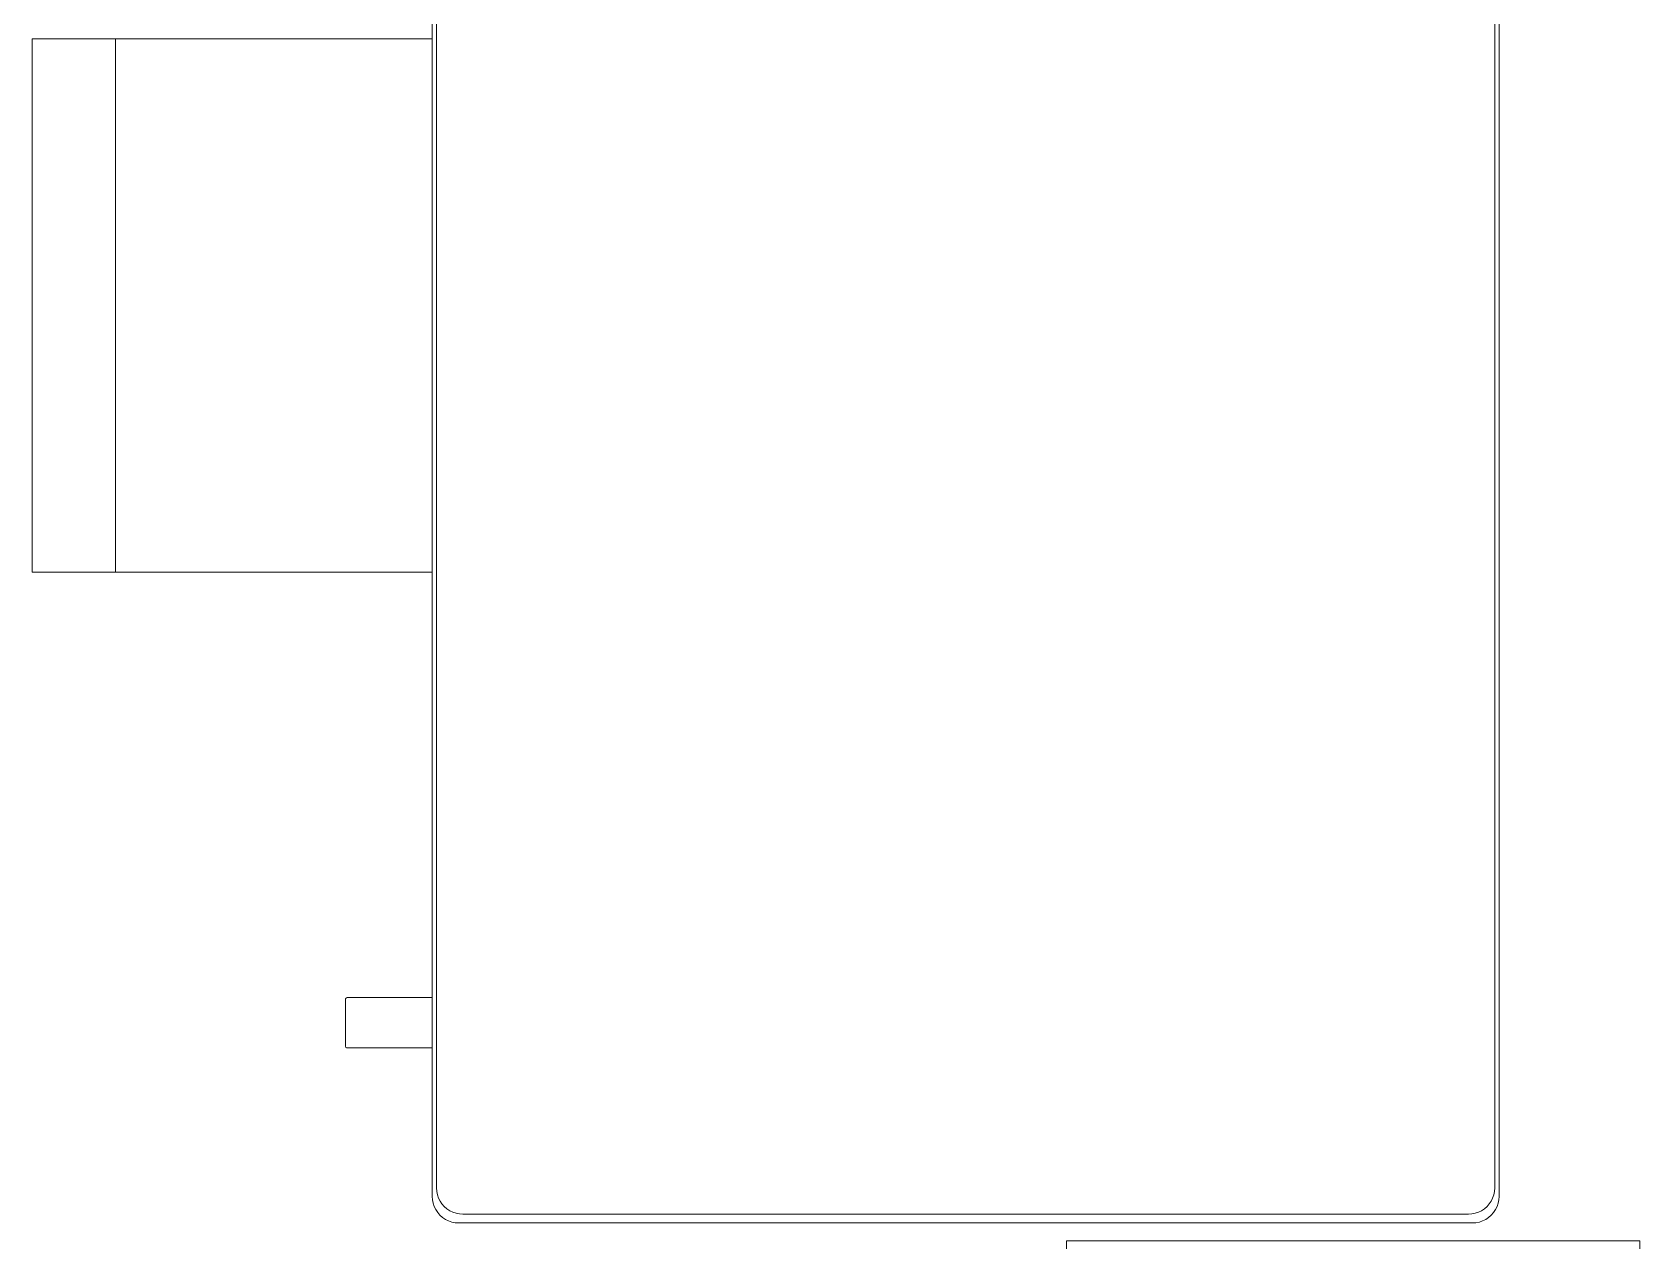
# Model space of a CAD drawing. Header units: metres. Extents: x 349075 to 349285, y 9281902 to 9282050.
# Drawn here: x 349108.184 to 349109.39, y 9281981.404 to 9281982.311 of the extents above; entities that cross this region are included whole.
import ezdxf

# ---------------------------------------------------------------- set-up
doc = ezdxf.new("R2010")
doc.units = ezdxf.units.M
doc.header["$LTSCALE"] = 0.25
doc.layers.add('ARQ-FONDO', color=253, linetype='CONTINUOUS', lineweight=9)

# ---------------------------------------------------------------- blocks, each defined once
blk = doc.blocks.new('columnas bloque talleres')
at = {"layer": 'ARQ-FONDO', "lineweight": 0, "elevation": 0}
blk.add_lwpolyline([(-5.615, -5.785), (-5.185, -5.785), (-5.185, -6.065), (-5.615, -6.065)], close=True, dxfattribs=at)
blk = doc.blocks.new('maquina de coser')
at = {"layer": 'ARQ-FONDO', "lineweight": 0}
for p, q in [((-0.0199, 1.0375), (-0.4199, 1.0375)), ((-0.7766, 0.864), (-0.7765, 0.8641)), ((-0.7766, 0.8636), (-0.7766, 0.864)), ((-0.7766, 0.8), (-0.7766, 0.8636)), ((-0.7765, 0.8641), (-0.7764, 0.8644)), ((-0.7764, 0.8644), (-0.7762, 0.8647)), ((-0.7762, 0.8647), (-0.7759, 0.8649)), ((-0.7759, 0.8649), (-0.7756, 0.8651)), ((-0.7756, 0.8651), (-0.7753, 0.8651)), ((-0.7753, 0.8651), (-0.7401, 0.8651)), ((-0.7398, 0.8651), (-0.7401, 0.8651)), ((-0.7395, 0.8649), (-0.7398, 0.8651)), ((-0.7392, 0.8647), (-0.7395, 0.8649)), ((-0.739, 0.8644), (-0.7392, 0.8647)), ((-0.7389, 0.8641), (-0.739, 0.8644)), ((-0.7388, 0.864), (-0.7389, 0.8641)), ((-0.7388, 0.8636), (-0.7388, 0.864)), ((-0.7388, 0.8), (-0.7388, 0.8636)), ((-0.9019, 0.7942), (-0.9, 0.7959)), ((-0.9, 0.7959), (-0.8978, 0.7973)), ((-0.8978, 0.7973), (-0.8955, 0.7985)), ((-0.8955, 0.7985), (-0.893, 0.7993)), ((-0.893, 0.7993), (-0.8905, 0.7998)), ((-0.8905, 0.7998), (-0.8879, 0.8)), ((-0.8891, 0.7952), (-0.8866, 0.7961)), ((-0.7766, 0.8), (-0.8879, 0.8)), ((-0.8866, 0.7961), (-0.8841, 0.7966)), ((-0.8841, 0.7966), (-0.8815, 0.7967)), ((0.5661, 0.7967), (-0.8815, 0.7967)), ((-0.7766, 0.8), (-0.7766, 0.807)), ((-0.7766, 0.8), (-0.7388, 0.8)), ((-0.7388, 0.8), (-0.7388, 0.807)), ((0.4651, 0.8), (-0.7388, 0.8)), ((-0.9076, 0.7827), (-0.9071, 0.7853)), ((-0.9071, 0.7853), (-0.9062, 0.7877)), ((-0.9062, 0.7877), (-0.9051, 0.7901)), ((-0.9051, 0.7901), (-0.9037, 0.7922)), ((-0.9037, 0.7922), (-0.9019, 0.7942)), ((-0.9005, 0.7821), (-0.8997, 0.7846)), ((-0.8997, 0.7846), (-0.8986, 0.7869)), ((-0.8986, 0.7869), (-0.8971, 0.789)), ((-0.8971, 0.789), (-0.8954, 0.791)), ((-0.8954, 0.791), (-0.8935, 0.7927)), ((-0.8935, 0.7927), (-0.8914, 0.7941)), ((-0.8914, 0.7941), (-0.8891, 0.7952)), ((-0.9078, 0.7801), (-0.9076, 0.7827)), ((-0.9078, 0.7801), (-0.9078, 0.0199)), ((-0.9012, 0.777), (-0.901, 0.7796)), ((-0.9012, 0.777), (-0.9012, 0.023)), ((-0.901, 0.7796), (-0.9005, 0.7821)), ((-0.9078, 0.0199), (-0.9076, 0.0173)), ((-0.9076, 0.0173), (-0.9071, 0.0147)), ((-0.9071, 0.0147), (-0.9062, 0.0123)), ((-0.9062, 0.0123), (-0.9051, 0.0099)), ((-0.9012, 0.023), (-0.901, 0.0204)), ((-0.901, 0.0204), (-0.9005, 0.0179)), ((-0.9005, 0.0179), (-0.8997, 0.0154)), ((-0.8997, 0.0154), (-0.8986, 0.0131)), ((-0.8986, 0.0131), (-0.8971, 0.011)), ((-0.9051, 0.0099), (-0.9037, 0.0078)), ((-0.9037, 0.0078), (-0.9019, 0.0058)), ((-0.9019, 0.0058), (-0.9, 0.0041)), ((-0.9, 0.0041), (-0.8978, 0.0027)), ((-0.8978, 0.0027), (-0.8955, 0.0015)), ((-0.8971, 0.011), (-0.8954, 0.009)), ((-0.8955, 0.0015), (-0.893, 0.0007)), ((-0.8954, 0.009), (-0.8935, 0.0073)), ((-0.8935, 0.0073), (-0.8914, 0.0059)), ((-0.893, 0.0007), (-0.8905, 0.0002)), ((-0.8914, 0.0059), (-0.8891, 0.0048)), ((-0.8905, 0.0002), (-0.8879, 0)), ((-0.8891, 0.0048), (-0.8866, 0.0039)), ((-0.8879, 0), (0.5725, 0)), ((-0.8866, 0.0039), (-0.8841, 0.0034)), ((-0.8841, 0.0034), (-0.8815, 0.0033)), ((-0.8815, 0.0033), (0.5661, 0.0033))]:
    blk.add_line(p, q, dxfattribs=at)
blk.add_lwpolyline([(-0.0199, 0.8), (-0.0199, 1.1), (-0.4199, 1.1), (-0.4199, 0.8)], dxfattribs=at)
blk = doc.blocks.new('bloque pg edf 04')
at = {"layer": 'ARQ-FONDO'}
blk.add_blockref('columnas bloque talleres', (-0.015, 35.115, 20.5486), dxfattribs=at)
at = {"layer": 'ARQ-FONDO', "lineweight": 5, "rotation": 90}
blk.add_blockref('maquina de coser', (-5.3056, 30.2512, 20.5486), dxfattribs=at)

msp = doc.modelspace()

# ---------------------------------------------------------------- block references
at = {"layer": 'ARQ-FONDO', "lineweight": 5}
msp.add_blockref('bloque pg edf 04', (349114.5897, 9281952.0745), dxfattribs=at)

doc.saveas('drawing.dxf')
